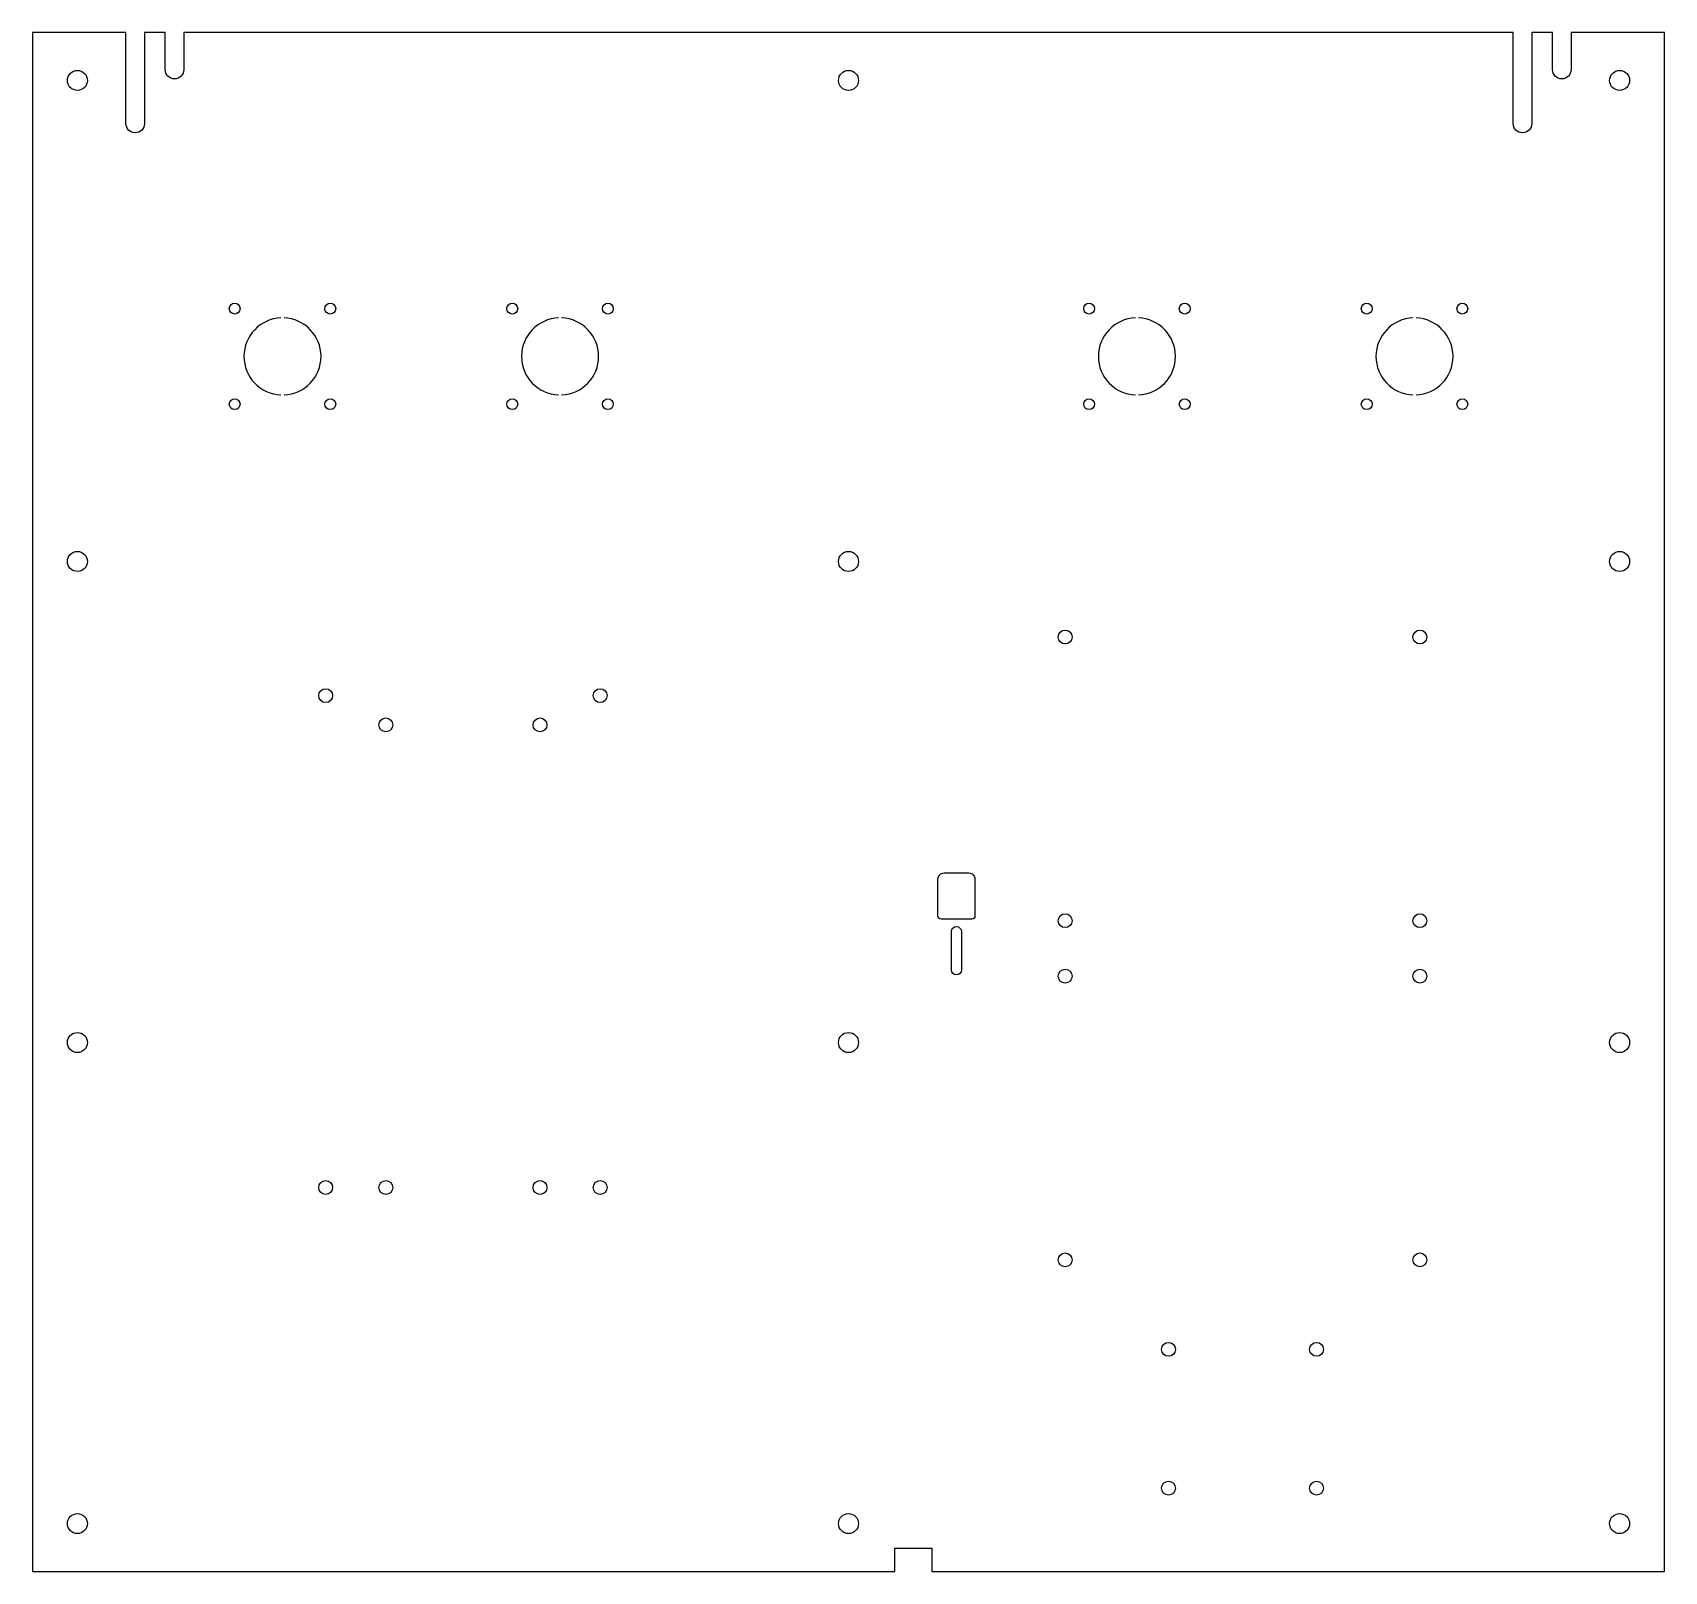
# Model space of a CAD drawing. Header units: millimetres. Extents: x -264 to 264, y -249 to 250.
import ezdxf

# ---------------------------------------------------------------- set-up
doc = ezdxf.new("R2010")
doc.units = ezdxf.units.MM
doc.layers.get('0').update_dxf_attribs({"linetype": 'CONTINUOUS'})

msp = doc.modelspace()

# ---------------------------------------------------------------- linework, layer by layer
for points in [[(-228.25, 220, -1), (-234.25, 220), (-234.25, 249.5), (-264.5, 249.5), (-264.5, -249.5), (15, -249.5), (15, -242), (27, -242), (27, -249.5), (264.5, -249.5), (264.5, 249.5), (234.25, 249.5), (234.25, 237.5, -1), (228.25, 237.5), (228.25, 249.5), (221.5, 249.5), (221.5, 220, -1), (215.5, 220), (215.5, 249.5), (-215.5, 249.5), (-215.5, 237.5, -1), (-221.5, 237.5), (-221.5, 249.5), (-228.25, 249.5)], [(41, -37, -0.414214), (40, -38), (30, -38, -0.414214), (29, -37), (29, -25, -0.414214), (31, -23), (39, -23, -0.414214), (41, -25)], [(33.4, -42, -1), (36.6, -42), (36.6, -54.5, -1), (33.4, -54.5)]]:
    msp.add_lwpolyline(points, format="xyb", close=True)
for centre, radius in [((-250, 234), 3.25), ((0, 234), 3.25), ((250, 234), 3.25), ((-199, 160), 1.75), ((-168, 160), 1.75), ((-109, 160), 1.75), ((-78, 160), 1.75), ((78, 160), 1.75), ((109, 160), 1.75), ((168, 160), 1.75), ((199, 160), 1.75), ((-199, 129), 1.75), ((-168, 129), 1.75), ((-109, 129), 1.75), ((-78, 129), 1.75), ((78, 129), 1.75), ((109, 129), 1.75), ((168, 129), 1.75), ((199, 129), 1.75), ((-250, 78), 3.25), ((0, 78), 3.25), ((250, 78), 3.25), ((70.25, 53.5), 2.25), ((185.25, 53.5), 2.25), ((-169.5, 34.5), 2.25), ((-80.5, 34.5), 2.25), ((-150, 25), 2.25), ((-100, 25), 2.25), ((70.25, -38.5), 2.25), ((185.25, -38.5), 2.25), ((70.25, -56.5), 2.25), ((185.25, -56.5), 2.25), ((-250, -78), 3.25), ((0, -78), 3.25), ((250, -78), 3.25), ((-169.5, -125), 2.25), ((-150, -125), 2.25), ((-100, -125), 2.25), ((-80.5, -125), 2.25), ((70.25, -148.5), 2.25), ((185.25, -148.5), 2.25), ((103.75, -177.5), 2.25), ((151.75, -177.5), 2.25), ((103.75, -222.5), 2.25), ((151.75, -222.5), 2.25), ((-250, -234), 3.25), ((0, -234), 3.25), ((250, -234), 3.25)]:
    msp.add_circle(centre, radius)
for centre, start, end in [((-183.5, 144.5), 92.2924, 267.7076), ((-183.5, 144.5), -87.7076, 87.7076), ((-93.5, 144.5), 92.2924, 267.7076), ((-93.5, 144.5), -87.7076, 87.7076), ((93.5, 144.5), 92.2924, 267.7076), ((93.5, 144.5), -87.7076, 87.7076), ((183.5, 144.5), 92.2924, 267.7076), ((183.5, 144.5), -87.7076, 87.7076)]:
    msp.add_arc(centre, 12.5, start, end)

doc.saveas('drawing.dxf')
